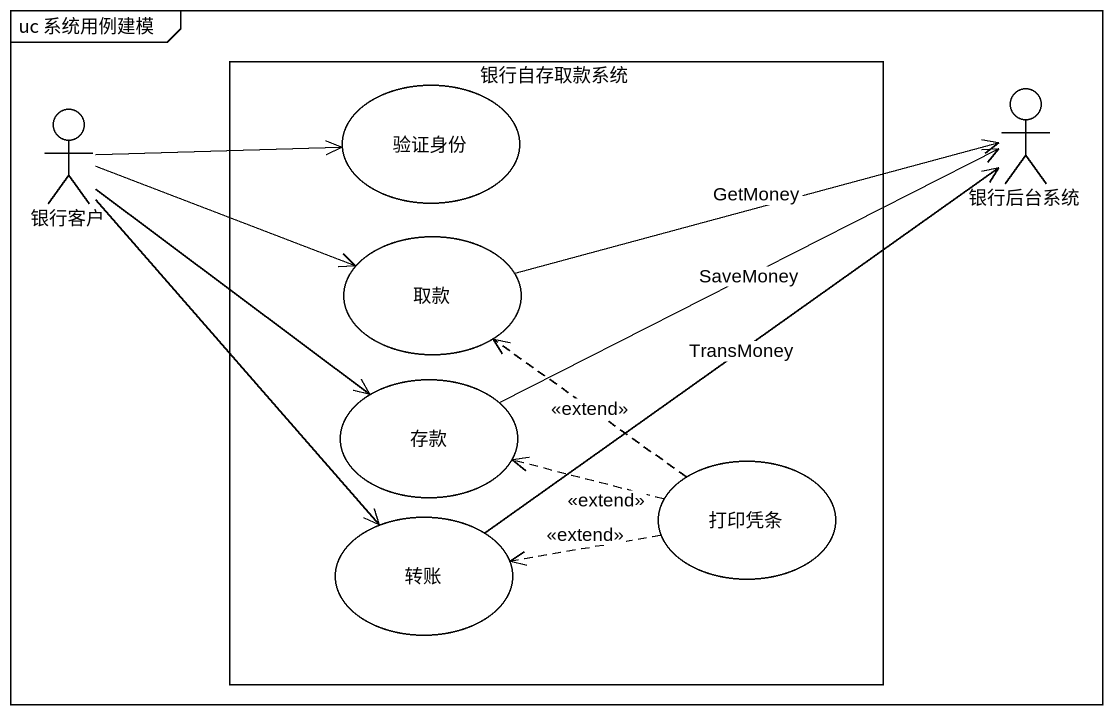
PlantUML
@startuml
mainframe uc 系统用例建模
rectangle 银行自存取款系统 {
  usecase 验证身份
  usecase 取款
  usecase 存款
  usecase 转账
  usecase 打印凭条
}
actor 银行客户
actor 银行后台系统
银行客户 -right-> 验证身份
银行客户 -right-> 取款
银行客户 --> 存款
银行客户 --> 转账
银行后台系统 <-left- 取款 : GetMoney
银行后台系统 <-left- 存款 : SaveMoney
银行后台系统 <-- 转账 : TransMoney
打印凭条 .up.> 取款 : <<extend>>
打印凭条 .left.> 存款 : <<extend>>
打印凭条 .left.> 转账 : <<extend>>
@enduml
